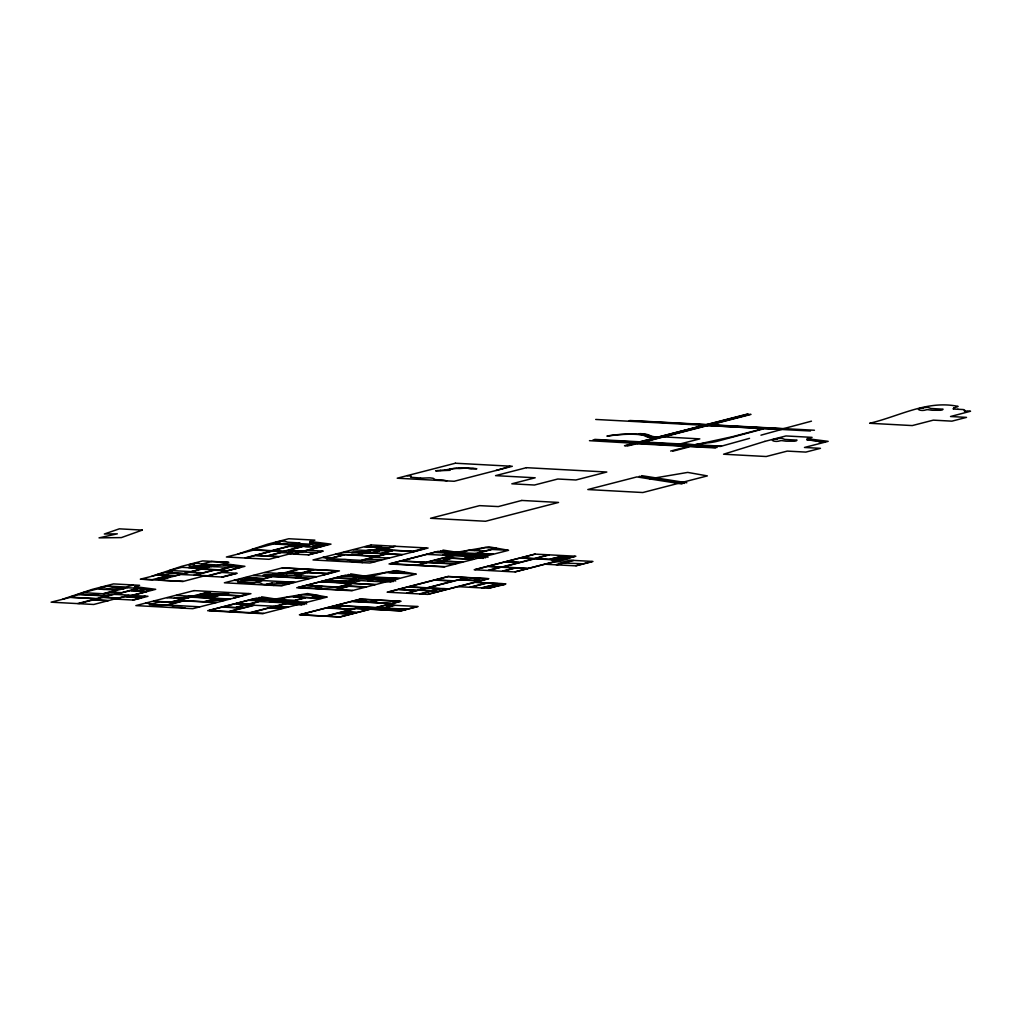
<?xml version="1.0" encoding="UTF-8"?>
<svg xmlns="http://www.w3.org/2000/svg" width="1022" height="1022" viewBox="0 0 1022 1022"><rect width="100%" height="100%" fill="white"/><g stroke="black" fill="none" stroke-linecap="round" stroke-linejoin="round"><path stroke-width="1.5" d="M134.521 587.701L135.147 586.998L134.559 587.765L146.12 589.055L134.61 587.791M223.741 564.706C223.588 563.927 226.565 565.958 229.375 565.217M309.819 542.529C309.704 541.737 312.604 543.793 315.44 543.027M187.665 597.257L188.022 597.129A4.842 0.728 -3.5 0 1 188.406 597.065L189.108 596.848A7.576 1.137 -3.5 0 0 188.891 596.759L188.661 596.567M276.17 574.441L276.528 574.326A4.842 0.728 -3.5 0 1 276.911 574.262L277.614 574.045A7.576 1.137 -3.5 0 0 277.396 573.942L277.205 573.866M449.028 469.852L449.386 469.737A4.842 0.728 -3.5 0 1 449.769 469.673L450.472 469.456A7.576 1.137 -3.5 0 0 450.255 469.353L450.076 469.277M364.816 551.599L365.173 551.484A4.842 0.728 -3.5 0 1 365.557 551.42L366.234 551.177M655.766 437.965L638.827 442.232L602.597 440.341A541.175 80.93 -3.5 0 1 593.092 439.818M450.038 469.162L450.344 469.06A5.749 0.856 -3.5 0 1 452.12 468.753L454.241 468.446A20.644 3.092 -3.5 0 1 459.185 468.14M365.825 550.909L366.132 550.807A5.749 0.856 -3.5 0 1 367.907 550.5L370.028 550.194A20.644 3.092 -3.5 0 1 374.972 549.887M509.901 466.16L508.419 466.735A74.951 11.204 -3.5 0 1 504.395 468.076L502.415 468.651M248.525 593.565L247.043 594.14A74.951 11.204 -3.5 0 1 243.032 595.481L233.744 598.125M323.246 575.041L331.524 572.665A74.951 11.204 -3.5 0 0 335.561 571.324L337.043 570.749M418.202 550.398L420.183 549.823A74.951 11.204 -3.5 0 0 424.207 548.482L425.689 547.907M188.725 596.541L188.968 596.452A5.749 0.856 -3.5 0 1 190.744 596.158L192.877 595.839A20.644 3.092 -3.5 0 1 197.808 595.545L198.932 595.481A25.346 3.794 -3.5 0 1 204.898 595.341L206.751 595.366A14.04 2.095 -3.5 0 1 210.813 595.558L211.477 595.66M62.764 599.173L92.363 589.349L113.48 583.907L139.605 585.312L134.597 586.602L155.702 589.311L131.902 595.558M151.971 576.178L181.584 566.354L202.688 560.912L228.813 562.33L218.542 564.974M238.049 554.001L267.662 544.177L288.766 538.735L314.891 540.14L309.883 541.43L331 544.138L307.29 550.245L323.284 551.114L308.657 554.882L290.095 553.873M496.117 470.439L501.738 468.843M412.236 552.097L417.525 550.59M749.535 438.349L720.433 446.435L695.944 445.273L701.45 443.727A12.366 1.852 -3.5 0 1 709.345 442.692A19.98 2.989 -3.5 0 0 716.754 441.402L765.274 428.384M760.943 435.18L781.664 429.432L595.711 419.454M811.455 421.166L782.954 428.806L629.169 420.694M444.596 470.133L452.069 468.638M183.232 597.525L190.705 596.043M699.712 443.65L692.903 445.158L641.778 442.398L658.257 438.016M672.834 451.175L691.6 446.32L717.112 447.495M624.48 445.745L633.04 443.548M747.567 413.999L657.746 437.173A29.6 4.42 -3.5 0 1 649.851 435.449A28.182 4.216 -3.5 0 0 639.798 433.596M625.311 445.848L635.109 443.318L599.224 441.223A546.783 81.76 -3.5 0 1 589.464 440.674M748.398 414.089L657.018 437.39A30.826 4.612 -3.5 0 1 648.651 435.551A26.942 4.024 -3.5 0 0 639.031 433.788M628.619 445.324L714.404 423.197M627.112 446.052L638.661 443.318L689.454 446.205L670.649 451.06M659.918 437.582L750.199 414.293M642.966 442.258L751.029 414.395M83.025 592.607L97.039 589.03L116.776 590.064M169.831 570.404L181.878 567.338L202.829 568.462M78.221 594.191L83.063 592.939M251.872 549.568L273.538 543.985M69.509 597.078L79.231 594.574M157.529 574.492L164.9 572.652L182.823 573.61M157.631 574.824L140.321 579.18L182.951 581.48L204.489 575.82M172.488 570.889L166.369 572.473L183.526 573.47L190.105 571.835M253.929 550.015L226.386 557.003L269.029 559.302L292.113 553.247M188.61 567.44L194.295 566.035L208.999 566.827L203.352 568.309L188.674 567.529M201.692 564.067L211.426 561.551M92.427 594.957L97.269 593.718M93.143 594.996L98.61 593.705M168.822 575.437L152.252 579.691L141.304 579.142M157.337 578.618L165.066 576.638L170.214 576.868M133.269 585.146L125.757 587.011L106.339 585.964M103.133 593.693L116.84 590.154M103.848 593.731L109.737 592.262L120.583 592.837M110.427 592.032L127.022 587.752M293.914 544.752L298.68 543.576L310.522 544.215M271.711 550.641L293.378 545.058L273.602 543.972M162.69 578.912L170.265 576.957M175.963 575.488L182.887 573.7M202.893 568.539L190.871 571.605L169.92 570.493M272.427 550.679L289.034 546.412L300.034 546.962M289.967 546.157L294.502 545.045L305.105 545.607L300.596 546.808L290.056 546.246M159.177 580.036L180.677 574.505L207.824 575.731L226.731 570.889M181.609 574.249L189.249 572.333L202.049 572.997M201.245 569.19L189.99 572.09L202.918 572.844L214.454 569.906M211.286 566.61L202.343 568.909L219.36 569.854M245.203 557.846L271.839 550.986L254.056 549.989M254.938 555.559L246.008 557.974M256.037 555.278L272.721 550.999L283.771 551.548L267.291 555.891M213.854 566.405L220.011 564.898L235.328 566.073L229.963 565.23M96.553 598.547L106.275 596.043M112.19 594.523L106.901 595.813L93.232 595.085M102.966 597.116L113.531 594.51M79.167 603.517L93.117 599.94L107.578 600.693M93.96 599.71L102.737 597.448M120.647 592.913L114.566 594.395M115.831 594.382L130.318 590.665L146.35 591.508M131.174 590.435L137.676 588.749M300.085 547.038L283.477 551.305L272.491 550.769M306.255 545.416L310.586 544.304M288.204 550.334L303.585 546.361M312.643 543.985C291.768 547.971 317.318 547.14 319.72 544.368M202.101 573.087L194.244 575.016M268.007 555.93L280.795 552.634M281.88 552.353C283.643 550.309 303.79 549.261 287.233 552.647M195.521 575.003L214.262 570.187L226.667 570.813M219.436 569.829L228.379 567.529M229.465 567.248L235.137 565.792M219.104 570.148L231.956 566.84L240.464 567.261M287.949 552.685L294.451 551.011M139.861 590.895L146.363 589.221M312.336 546.502L316.386 545.454M117.504 598.24L93.743 604.475L51.1 602.175L70.199 597.397L96.272 598.777L77.851 603.529M118.59 597.959L128.529 595.404M115.69 598.93L124.02 596.835L141.381 597.768M132.183 595.264L146.414 591.597M227.829 570.621L240.515 567.351M295.69 553.106L302.193 551.433L294.528 550.999M303.368 551.152L318.749 547.179M319.822 546.911L323.885 545.863L316.513 545.429M127.265 596.746L131.812 595.583M207.492 576.076L221.033 572.588M293.57 553.975L301.043 551.982L317.05 552.595M301.848 551.765L307.098 550.411M145.162 596.222L140.231 597.525L127.354 596.835M141.445 597.857L132.937 599.952M236.299 573.406L222.183 576.957M316.002 552.774L308.274 554.78M317.127 552.583L322.377 551.228M150.643 604.13L159.981 601.766L175.746 602.597L166.803 604.998M343.916 554.729L331.703 557.871L322.811 557.424M329.825 558.587L345.104 554.703L376.224 556.364M380.58 545.646L374.972 547.064L365.889 546.591M251.489 579.883L256.982 578.465M268.224 576.05L272.721 574.964L284.282 575.578M192.251 596.248L210.085 591.661M190.744 596.861L194.589 595.877M198.37 594.893L203.493 593.578M204.592 593.297L210.813 591.7M183.896 598.675L170.431 602.111L153.811 601.243M299.433 568.896L281.395 573.534L264.672 572.665M370.258 550.654L381.704 547.703M171.428 602.111L177.713 600.502L182.925 600.744M278.252 574.581L283.937 573.112M364.19 552.429L372.583 550.27M257.595 580.215L263.088 578.797M271.699 576.574L263.689 578.567L245.561 577.596M356.026 555.023L363.321 553.145M365.378 552.838L356.729 555.061L376.939 556.224L386.009 553.95M176.883 602.405L182.989 600.834M387.772 548.022L381.551 549.619L376.441 549.376L382.598 547.703L387.708 547.945M394.16 546.387L388.411 547.805L376.083 547.14L381.921 545.633M183.692 600.872L167.506 605.037L199.66 606.8M201.526 596.248L197.399 597.282L190.833 596.95M382.049 549.695L395.488 546.374M198.396 597.282L202.241 596.286M371.063 552.8C393.112 548.763 362.81 550.705 375.444 550.296A9.415 1.405 -3.5 0 0 375.994 550.232L379.034 550.015A9.377 1.405 -3.5 0 0 379.405 549.964L381.806 549.785A5.442 0.818 -3.5 0 1 384.17 550.104L384.387 550.168A23.71 3.539 -3.5 0 1 384.681 550.321L387.019 550.756A8.47 1.265 -3.5 0 0 387.44 550.73L392.627 550.526L390.826 550.245A25.576 3.82 -3.5 0 1 389.012 550.053L387.926 549.913M371.778 552.838L380.414 550.641L389.791 551.114M280.296 576.702L284.346 575.667M214.313 594.165L208.795 595.532L198.46 594.983M209.932 595.519C211.541 593.693 230.039 593.092 216.204 595.864M301.286 572.869L313.703 569.663M304.812 572.179L314.84 569.65L336.838 570.838M300.353 573.994L294.042 575.514M212.576 596.848L208.284 597.883L198.485 597.372M222.413 594.267L228.634 592.658M381.462 553.362L389.855 551.203M209.433 597.87L220.982 594.945L241.128 596.005M221.57 594.702L229.337 592.696M296.099 575.539L307.303 572.652M382.19 553.4L393.815 550.449L413.821 551.51M250.339 582.668L256.19 582.451A5.059 0.754 -3.5 0 1 257.365 582.476L259.984 582.821A12.826 1.916 -3.5 0 1 260.865 583.217C263.625 586.091 269.029 583.358 272.018 583M376.288 556.453L360.945 560.35L329.914 558.676M295.243 577.507L300.647 576.127M360.766 560.682L366.234 559.328L381.615 559.903M366.911 559.098L373.362 557.437M374.461 557.156L387.019 553.937L401.454 554.691M295.946 577.545L301.349 576.165M216.191 598.573L203.94 601.69L178.671 600.348L190.897 597.142L216.127 598.483M276.924 582.923L281.191 581.825M212.844 599.659L216.907 598.611M240.63 595.724L248.397 593.731M327.296 573.393L336.902 570.928M209.242 610.415L222.157 607.081M223.23 606.8L235.303 603.721L247.196 604.334M236.12 603.478L248.218 600.361M249.304 600.093L253.469 599.007M305.514 585.593L298.309 587.458L314.635 588.353M306.587 585.325L320.218 581.812M325.992 580.317L321.304 581.531L335.037 582.297M327.078 580.049L335.088 578.043L355.95 579.167L348.004 581.25L327.168 580.138M335.727 577.813L341.489 576.331M400.394 561.155L390.621 563.671L416.542 565.153L426.762 562.573M401.48 560.874L426.711 554.371M434.184 552.442L427.886 554.18M247.26 604.424L235.252 607.502L223.307 606.889M260.418 601.025L248.103 604.181L236.21 603.568M261.504 600.744L265.669 599.671M236.146 607.502L246.532 604.896L275.174 606.238L287.463 603.095M247.247 604.756L259.588 601.524L287.412 603.006M260.265 601.294C264.149 599.109 279.019 600.719 269.463 601.869M335.114 582.285L339.802 581.071M442.769 554.895L449.143 553.26M443.484 554.933L447.023 554.026M314.699 588.34L321.917 586.487M357.879 577.213L351.67 578.746L335.804 577.903M315.428 588.378L322.633 586.526M252.983 605.318L242.929 607.898L236.235 607.592M229.758 611.514L254.312 605.305M459.9 552.583L468.702 550.36L484.977 551.011L495.9 548.214M279.006 599.403L289.584 596.707L305.208 597.525M358.518 578.822L353.497 580.126L384.553 582.055M369.67 576.702L385.831 572.537M451.622 555.713L426.11 562.253L401.569 560.963M293.736 596.656L301.247 594.727M427.094 562.253L433.417 560.669L443.778 561.219M443.982 557.91L434.158 560.439L440.929 560.822M445.055 557.629L452.95 555.7M388.794 572.358L392.933 571.349L403.575 571.924M474.17 550.462L485.028 547.575L495.836 548.124M417.691 565.128L427.911 562.56L454.624 563.991M349.652 583.064L354.34 581.85M337.848 587.011L351.479 583.498M338.589 587.05L343.073 585.925L348.17 586.168M343.865 585.683L352.654 583.485L374.461 584.661M440.993 560.81L450.817 558.28L444.11 557.884M441.708 560.848L451.903 558.268L472.586 559.366M443.842 561.295L437.569 562.879L427.183 562.343M368.163 580.918L373.183 579.615M335.727 589.477L342.932 587.624M348.234 586.258L343.711 587.382L338.678 587.139M399.947 572.959L403.639 572.013M475.639 553.439L484.032 551.165M305.259 597.615L294.681 600.31L279.095 599.492M348.936 586.296L336.43 589.515L352.526 590.409M477.415 553.196L492.08 549.44L507.908 550.27M474.067 554.805L479.177 553.554L492.4 554.256M250.186 612.625L274.113 606.455M250.901 612.663L269.642 607.847L282.046 608.46M270.575 607.592L275.237 606.442L288.447 606.915M276.157 606.238L284.921 603.976M383.838 578.925L387.453 577.992M311.697 597.627L315.99 596.516M471.64 556.798L463.937 558.715L445.119 557.718M535.145 554.039L474.195 569.752L514.935 571.95L544.982 564.208L575.782 565.869L592.952 561.448L562.151 559.775L575.871 556.236L535.592 554.141M300.264 614.669L326.082 608.026M335.242 605.663L327.168 607.745L333.951 608.128M336.315 605.394L351.376 601.511M352.475 601.23L360.153 599.25M398.836 589.272L407.548 587.037M408.634 586.756L434.401 580.113M435.487 579.832L448.236 576.587L466.466 577.545M475.077 569.624L487.251 566.495M488.35 566.214L505.29 561.845M520.096 558.025L506.375 561.563L519.93 562.356L533.893 558.779L520.16 558.012M534.966 554.192L521.182 557.744L534.493 558.485M358.594 601.562L366.272 599.582M334.028 608.116L342.089 606.033L335.357 605.637M359.297 601.6L366.987 599.62M334.731 608.154L343.2 606.02L360.664 606.953L352.654 609.125M488.261 570.34L500.435 567.197M489.001 570.378L501.176 567.236M502.16 566.955L519.099 562.585M534.557 558.472L548.341 554.92M549.07 554.959L535.285 558.51L549.759 559.315M377.744 600.195L369.747 602.226L359.361 601.69M370.769 602.213L378.907 600.182L400.113 601.319L392.486 603.389M406.654 593.067L416.363 590.563L398.133 589.502L388.13 592.147M417.449 590.282L426.161 588.033M453.002 581.122L427.055 587.791L408.698 586.845M454.1 580.841L466.53 577.634M407.356 593.105L418.586 590.205M419.672 589.937L426.864 588.072M458.801 579.844L427.95 587.803L448.569 588.928M459.887 579.576L467.233 577.673M351.581 609.393L325.507 616.087L300.353 614.759M326.491 616.087L337.145 613.379L350.61 614.069M337.95 613.136L343.085 611.871L356.397 612.587M343.724 611.654L355.656 608.575M356.742 608.294L361.443 607.081M502.543 571.106L514.718 567.977M503.246 571.145L515.637 567.977L527.237 568.564M549.823 559.302L563.556 555.661M555.125 558.153C541.596 559.992 562.7 561.18 565.779 558.727M559.711 556.964L556.198 557.871L566.776 558.472M560.797 556.696L564.949 555.738M421.115 593.935L431.284 591.214L438.106 591.534M474.246 580.343L481.771 578.426L487.864 578.707M350.674 614.158L340.019 616.879L326.58 616.177M351.76 613.877L356.448 612.676M357.534 612.395L369.466 609.316M375.802 607.528L390.864 603.644M428.052 594.216L438.17 591.61M439.243 591.342L447.572 589.196M448.645 588.915L479.497 580.969M480.583 580.688L487.928 578.797M515.114 571.783L527.288 568.654M528.361 568.373L560.094 560.197L534.813 558.779L502.862 566.993L528.285 568.385M566.852 558.446L570.365 557.552M571.451 557.271L574.964 556.364M376.109 607.835L371.075 609.125L385.69 609.942M376.671 607.528L386.623 604.96M387.338 604.832L401.058 601.294L360.332 599.084L299.382 614.797L340.122 616.994L370.168 609.253L400.969 610.913L418.126 606.493L386.776 604.935M458.827 586.513L475.051 582.348L486.472 582.91M545.876 564.08L555.061 561.717M556.236 561.525L561.947 559.941M393.547 605.331L383.442 607.924L376.748 607.617M384.298 607.937L394.888 605.318M556.16 564.642L565.281 562.177M572.231 560.49L566.111 562.036L555.138 561.704M564.566 562.815L573.585 560.49M486.536 583L469.865 587.19M557.386 564.706L563.889 563.033M471.18 587.177L487.251 583.038M385.767 609.917L390.8 608.627L376.237 607.809M386.469 609.955L391.503 608.665M498.199 583.626L481.528 587.829M482.844 587.803L491.275 585.632M492.349 585.363L498.915 583.664M406.207 609.457L400.726 610.811L386.546 610.045M417.244 606.608L406.909 609.227L384.387 608.026M488.925 588.135L497.356 585.964M575.974 565.703L582.489 564.029M592.045 561.563L583.217 563.799L564.016 563.007M360.281 551.906L367.856 550.385M271.635 574.747L281.382 573.035A20.644 3.092 -3.5 0 1 286.313 572.729L287.438 572.678A25.346 3.794 -3.5 0 1 293.403 572.537L295.256 572.55M271.622 550.666L251.961 549.657M211.503 561.538L228.225 562.381M312.706 543.972L319.669 544.279M306.102 545.441L293.991 544.841M303.649 546.348L318.685 547.102M255.002 555.546L278.176 556.735M280.871 552.621L295.614 553.119M157.695 574.811L168.758 575.348M267.138 555.917L256.126 555.368M319.669 546.936L312.413 546.591M218.453 565L201.743 564.157M211.35 566.597L229.388 567.274M201.321 569.177L214.39 569.816M303.215 551.177L288.281 550.424M279.223 556.568L268.096 556.019M175.81 575.514L157.618 574.581M162.536 578.937L157.426 578.707M79.294 594.561L106.211 595.954M127.086 587.739L138.251 588.276L121.567 592.671L110.517 592.121M227.74 570.634L219.168 570.238M364.79 546.77L381.64 547.613M92.274 594.983L78.311 594.28M344.146 552.084L363.257 553.055M137.74 588.736L146.299 589.132M335.663 554.269L343.865 554.652M183.066 581.339L159.266 580.126M96.4 598.573L69.598 597.167M102.8 597.423L117.453 598.151M139.759 590.92L131.25 590.524M370.156 550.666L353.357 549.823M372.647 550.258L372.251 550.181M365.454 552.813L385.946 553.86M282.519 567.964L299.382 568.807M355.937 555.048L336.838 554.065M370.909 552.825L364.279 552.519M132.03 595.289L83.114 592.696M118.488 597.985L103.043 597.206M108.575 600.527L94.037 599.799M253.06 575.552L271.635 576.497M381.308 553.387L371.867 552.928M244.462 577.775L256.215 578.337L250.428 579.896L238.944 579.295M283.605 573.023L300.289 573.917M373.439 557.412L389.165 557.961M257.059 578.452L263.024 578.707M402.502 554.524L382.266 553.49M257.493 580.228L251.578 579.972M301.132 572.895L287.821 572.231L300.391 568.896L313.652 569.586M280.207 576.727L268.313 576.14M307.367 572.639L327.794 573.674M166.982 597.742L183.845 598.585M375.381 561.512L360.855 560.771M434.248 552.429L449.092 553.17M203.557 593.565L214.262 594.076M295.09 577.545L281.088 576.83L287.029 575.297M426.787 554.358L471.589 556.709M192.098 596.286L176.193 595.468M191.101 596.094A7.908 1.188 -3.5 0 1 192.302 595.954L201.462 596.158M272.095 582.987L288.485 583.805M327.206 573.419L304.901 572.269M281.267 581.812L293.851 582.425M400.471 561.129L426.711 562.483M202.305 596.273L212.512 596.759M316.577 576.663L278.342 574.671M447.087 554.013L457.677 554.524L453.576 555.572M310.075 578.337L296.035 577.634M183.756 600.859L215.859 602.52M176.819 602.418L171.504 602.201M222.259 594.293L204.681 593.386M216.14 595.877L210.008 595.609M294.898 582.259L258.4 580.343L272.823 576.574L309.027 578.516M166.714 605.024L150.719 604.219M289.481 583.639L277 583.013M282.749 585.389L266.384 584.571M341.552 576.319L357.815 577.123M216.983 598.598L228.864 599.173M475.537 553.451L459.964 552.672M326.069 580.304L339.738 580.981M240.477 595.762L221.659 594.791M320.282 581.799L351.415 583.409M229.886 599.007L209.523 597.959M305.578 585.58L321.853 586.398M224.776 600.323L212.921 599.748M216.945 602.341L205.09 601.766L212.103 599.888L223.703 600.502M385.907 572.512L415.584 574.057M493.383 554.103L477.504 553.285M487.686 555.572L474.157 554.895M358.581 578.81L373.119 579.538M473.582 559.2C451.213 558.996 476.009 556.096 478.615 557.82M322.697 586.513L342.881 587.535M399.845 572.984L388.884 572.448M253.533 598.994L265.605 599.582M462.736 562.011L441.76 560.937M248.282 600.348L261.428 600.757M455.684 563.825L438.681 562.969L445.004 561.282L461.688 562.177M349.55 583.089L335.906 582.399L340.978 581.058L354.289 581.774M444.826 566.622L417.781 565.217M222.221 607.068L241.907 608.064L228.724 611.526L209.331 610.504M387.517 577.979L398.337 578.503M337.694 587.037L306.677 585.414M301.311 594.715L318.417 595.571L310.624 597.64L293.825 596.746M349 586.283L365.033 587.088M335.625 589.502L315.504 588.468M399.385 578.324L369.747 576.791M394.696 579.538L383.927 579.014M375.521 584.482L350.418 583.192L360.012 580.726M505.353 561.832L519.035 562.509M366.093 586.909L343.954 585.772M316.054 596.503L326.529 597.001M487.328 566.469L500.384 567.108M284.997 603.964L297.223 604.551M322.198 598.215L311.787 597.717M501.24 567.223L514.654 567.887M502.058 566.98L488.439 566.303M559.788 556.952L570.314 557.463M555.189 558.14L565.715 558.638M306.689 602.213L291.628 601.46L306.178 597.627L321.151 598.394M434.465 580.1L452.95 581.033M250.122 612.638L229.848 611.603M571.349 557.284L560.886 556.786M283.094 608.294L270.664 607.681M407.625 587.024L426.097 587.957M263.421 613.366L250.99 612.753M467.297 577.66L480.813 578.324L473.186 580.355L459.964 579.666M458.865 579.832L479.433 580.879M453.998 580.854L435.551 579.921M360.229 599.237L366.208 599.492M426.94 588.059L439.754 588.685L432.306 590.678L419.723 590.013M351.453 601.498L390.8 603.555M417.346 590.307L398.925 589.362M418.65 590.192L431.476 590.818L419.735 593.859M367.051 599.607L377.68 600.106M358.492 601.575L352.552 601.319M326.146 608.001L351.517 609.316M480.481 580.713L474.336 580.432M439.09 591.368C419.327 591.597 444.353 587.241 447.508 589.106M487.315 583.025L498.148 583.549M361.507 607.068L375.189 607.745L370.079 609.086L356.806 608.384M352.564 609.138L334.82 608.243M355.72 608.563L369.402 609.227M498.979 583.651C515.305 583.434 494.827 587.037 492.438 585.453M491.339 585.619L497.292 585.874M392.333 603.414L370.858 602.303M375.713 607.541L336.379 605.471M357.381 612.421L343.801 611.744M351.606 613.915L338.039 613.226M391.567 608.652L406.143 609.368M649.468 478.884L687.704 472.407L707.352 475.894L642.825 492.527L587.816 489.551L636.885 476.916L682.019 484.006M450.702 553.298L488.938 546.808L508.586 550.309L444.059 566.929L389.037 563.965L438.106 551.318L483.253 558.408M358.39 577.085L396.625 570.595L416.273 574.096L351.734 590.729L296.725 587.752L345.794 575.105L390.928 582.195M269.31 600.042L307.545 593.552L327.193 597.052L262.667 613.673L207.658 610.709L256.726 598.062L301.86 605.152M444.276 470.197L440.201 470.414M360.063 551.944L352.96 552.34A6.656 0.996 -3.5 0 0 351.427 552.608L365.697 552.072M271.418 574.786L264.315 575.182A6.656 0.996 -3.5 0 0 262.782 575.45L277.039 574.926M182.759 597.615L175.81 597.998A6.656 0.996 -3.5 0 0 174.277 598.266L188.533 597.729M371.97 550.168L369.466 550.309A7.908 1.188 -3.5 0 0 368.265 550.449M459.185 468.14L460.296 468.089A25.346 3.794 -3.5 0 1 466.275 467.948L468.114 467.961M374.972 549.887L376.096 549.836A25.346 3.794 -3.5 0 1 382.062 549.695L382.177 549.695M449.91 470.324L435.64 470.861A6.656 0.996 -3.5 0 1 437.173 470.593L440.444 470.427M132.438 595.532L147.986 596.286L133.371 600.055L114.796 599.045M382.547 549.695L383.902 549.708A14.04 2.095 -3.5 0 1 387.977 549.913M456.182 468.421L453.679 468.561A7.908 1.188 -3.5 0 0 452.478 468.702M283.324 573.01L280.82 573.15A7.908 1.188 -3.5 0 0 279.606 573.291M324.383 544.867L321.215 544.343L327.538 544.994M238.305 567.044C229.605 566.584 246.928 567.427 238.79 567.057M149.084 590.039C139.656 589.413 157.988 590.499 149.404 590.039M325.022 544.879L327.423 544.982M209.076 596.414L209.855 596.401A8.47 1.265 -3.5 0 0 210.289 596.388L215.463 596.184L213.662 595.89A25.576 3.82 -3.5 0 1 211.848 595.698M266.295 584.469L268.939 584.558M315.172 543.027L321.406 543.896L316.041 543.052M957.882 409.273L963.082 409.541A7.333 1.099 -3.5 0 1 964.615 410.167L964.551 410.793M314.648 543.001L309.832 542.567M420.476 478.028L410.678 477.248A18.447 2.759 -3.5 0 1 410.946 477.044L411.189 476.137L407.024 475.677M247.618 582.617L237.819 581.837A18.447 2.759 -3.5 0 1 238.088 581.633L238.318 580.726L234.166 580.266M456.464 468.434L459.657 468.549A9.415 1.405 -3.5 0 0 460.207 468.485L463.247 468.268A9.377 1.405 -3.5 0 0 463.618 468.217L466.019 468.038A5.442 0.818 -3.5 0 1 468.383 468.357L468.6 468.421A23.71 3.539 -3.5 0 1 468.894 468.574L471.231 469.009A8.47 1.265 -3.5 0 0 471.653 468.983L476.84 468.779L475.026 468.498A25.576 3.82 -3.5 0 1 473.212 468.306M195.1 595.826L198.294 595.941A9.415 1.405 -3.5 0 0 198.843 595.89L201.883 595.673A9.377 1.405 -3.5 0 0 202.254 595.609L204.655 595.443A5.442 0.818 -3.5 0 1 207.006 595.749M145.661 603.069L149.812 603.542L149.697 604.347A18.447 2.759 -3.5 0 0 149.301 604.654L159.1 605.433A12.085 1.814 -3.5 0 0 161.795 605.497L167.685 605.267A5.059 0.754 -3.5 0 1 168.86 605.28L171.466 605.624A12.826 1.916 -3.5 0 1 172.36 606.02L173.804 607.03L180.92 607.4A9.632 1.444 -3.5 0 1 182.12 607.502L185.467 608.282M629.859 420.502L814.432 430.236M699.074 424.641L780.501 428.933M765.542 428.627L810.459 430.99M694.436 444.711L644.397 442.002M698.064 444.902L721.455 446.141M623.394 441.977L714.659 446.831M637.153 443.765L687.384 446.435M691.498 446.652L715.413 447.93M382.726 549.657L412.914 551.28L425.471 547.984M204.017 576.063L222.579 577.06L237.206 573.291L221.212 572.435L244.922 566.316L223.805 563.62M323.552 557.488L327.066 557.923L326.797 558.74A18.447 2.759 -3.5 0 0 326.465 558.996L336.264 559.775A12.085 1.814 -3.5 0 0 338.946 559.839L344.848 559.609A5.059 0.754 -3.5 0 1 346.011 559.634L348.63 559.979A12.826 1.916 -3.5 0 1 349.511 560.363L350.955 561.385L358.07 561.742A9.632 1.444 -3.5 0 1 359.284 561.845L362.618 562.624M208.91 596.401L207.594 596.005A23.71 3.539 -3.5 0 0 207.236 595.813L207.159 595.788M284.116 573.048L286.799 573.138A9.415 1.405 -3.5 0 0 287.348 573.087L290.389 572.857A9.377 1.405 -3.5 0 0 290.759 572.805L293.161 572.639A5.442 0.818 -3.5 0 1 295.524 572.946L295.741 573.01A23.71 3.539 -3.5 0 1 296.035 573.163L298.36 573.598A8.47 1.265 -3.5 0 0 298.794 573.585L303.981 573.38L302.167 573.087A25.576 3.82 -3.5 0 1 300.353 572.895M472.854 468.255L472.138 468.165A14.04 2.095 -3.5 0 0 468.102 467.974M299.983 572.844L299.28 572.767A14.04 2.095 -3.5 0 0 295.23 572.563M641.714 475.664L686.848 482.754M639.235 476.303L684.37 483.393M442.935 550.079L488.082 557.169M440.456 550.717L485.603 557.808M350.623 573.866L395.757 580.956M348.144 574.505L393.291 581.595M261.555 596.81L306.689 603.913M259.077 597.448L304.211 604.551M953.756 408.097A8.943 1.341 -3.5 0 1 953.385 408.557L953.449 408.979M953.271 408.941L953.347 408.953A17.029 2.542 -3.5 0 0 957.959 409.247M446.831 480.877L443.497 480.097A9.632 1.444 -3.5 0 0 442.283 479.995L435.168 479.637L433.737 478.615A12.826 1.916 -3.5 0 0 432.843 478.232L430.224 477.887A5.059 0.754 -3.5 0 0 429.061 477.862L423.21 478.079A12.085 1.814 -3.5 0 1 420.502 478.028M273.973 585.478L270.638 584.686A9.632 1.444 -3.5 0 0 269.425 584.584M235.086 565.766L223.754 564.757M655.766 437.876L655.587 437.838A33.522 5.008 -3.5 0 1 646.019 435.794A24.26 3.628 -3.5 0 0 606.94 436.049M365.889 551.037L365.965 551.075A7.576 1.137 -3.5 0 1 366.246 551.177M953.679 408.11L958.138 406.411C927.082 399.781 898.99 416.465 869.633 423.274L912.276 425.574L933.329 420.144L951.904 421.153L966.518 417.385L950.524 416.516L970.542 411.24A12.571 1.878 -3.5 0 0 968.128 411.138M365.173 551.829A7.869 1.175 -3.5 0 1 365.301 551.88M188.022 597.487A7.869 1.175 -3.5 0 1 188.15 597.538M250.301 582.693A12.085 1.814 -3.5 0 1 247.631 582.617M277.435 573.649A5.749 0.856 -3.5 0 1 279.249 573.342M967.655 411.125A5.928 0.881 -3.5 0 1 964.244 410.831M449.386 470.082A7.869 1.175 -3.5 0 1 449.514 470.133M607.477 436.19A23.021 3.436 -3.5 0 1 644.805 435.909A34.761 5.199 -3.5 0 0 654.565 438.004L639.798 441.798L604.283 439.907A538.377 80.508 -3.5 0 1 594.689 439.371M104.627 587.126C95.174 586.947 101.561 590.844 107.706 588.723A5.263 0.792 -3.5 0 1 109.162 588.544L112.165 588.966A7.512 1.124 -3.5 0 1 113.519 589.157L121.886 589.17A5.672 0.843 -3.5 0 0 123.049 588.966A4.497 0.677 -3.5 0 0 123.93 588.736L124.646 588.161L112.331 587.369L109.15 586.194L103.311 586.794L104.627 587.126M193.835 564.144C184.394 563.94 190.795 567.823 196.914 565.741A5.263 0.792 -3.5 0 1 198.383 565.549L201.385 565.971A7.512 1.124 -3.5 0 1 202.726 566.162L211.107 566.188A5.672 0.843 -3.5 0 0 212.269 565.984A4.497 0.677 -3.5 0 0 213.151 565.741L213.854 565.166L201.538 564.387L198.37 563.211L192.532 563.799L193.835 564.144M279.913 541.954C270.46 541.762 276.873 545.646 282.992 543.551A5.263 0.792 -3.5 0 1 284.461 543.372L287.463 543.793A7.512 1.124 -3.5 0 1 288.804 543.985L297.185 544.011A5.672 0.843 -3.5 0 0 298.347 543.806A4.497 0.677 -3.5 0 0 299.229 543.563L299.931 542.989L287.616 542.197L284.448 541.034L278.597 541.622L279.913 541.954M777.09 439.179C767.65 438.987 774.05 442.871 780.169 440.776A5.263 0.792 -3.5 0 1 781.638 440.584L784.641 441.006A7.512 1.124 -3.5 0 1 785.982 441.197L794.362 441.223A5.672 0.843 -3.5 0 0 795.525 441.019A4.497 0.677 -3.5 0 0 796.406 440.776L797.019 440.124L784.794 439.422L781.626 438.246L775.775 438.783L777.09 439.179M923.16 408.225C913.63 408.021 920.158 411.943 926.239 409.822A5.263 0.792 -3.5 0 1 927.695 409.643L930.697 410.065A7.512 1.124 -3.5 0 1 932.051 410.256L940.419 410.282A5.672 0.843 -3.5 0 0 941.581 410.078A4.497 0.677 -3.5 0 0 942.463 409.835L943.076 409.183L930.863 408.481L927.682 407.305L921.844 407.893L923.16 408.225M818.584 441.057L807.073 439.83L818.584 441.057M235.149 566.469L235.175 566.418M818.405 441.504L824.831 442.219L818.43 441.453M142.326 530.099L121.363 537.598L99.032 537.866L117.338 533.829L104.321 534.008L119.331 528.834L142.326 530.099M764.839 441.389L723.576 454.215L766.206 456.515L787.272 451.098L805.834 452.094L820.462 448.326L804.467 447.47L828.178 441.351L807.061 438.655L812.068 437.365L785.944 435.947L764.839 441.389M732.608 436.65L695.113 444.813L679.962 443.982L699.827 438.885L660.927 436.752L705.193 425.446L763.281 428.576L732.608 436.65M521.769 500.448L498.314 506.58L479.599 505.635L430.53 518.282L485.552 521.258L558.561 502.441L521.769 500.448M455.378 463.222L397.226 478.207L454.164 481.273L512.316 466.288L455.378 463.222M526.445 467.68L495.555 475.639L535.183 477.785L511.83 483.802L534.455 485.028L557.82 479.011L575.923 479.982L606.812 472.023L526.445 467.68M194.014 590.614L135.862 605.599L192.8 608.678L250.952 593.693L194.014 590.614M282.519 567.81L224.367 582.796L281.305 585.874L339.457 570.889L282.519 567.81M371.165 544.969L313.013 559.954L369.951 563.02L428.103 548.035L371.165 544.969M244.769 579.87L237.781 581.671L254.504 582.642L261.9 580.79L244.858 579.844M448.083 576.472L387.146 592.185L427.873 594.382L457.933 586.641L488.733 588.302L505.89 583.881L475.089 582.208L488.823 578.669L448.083 576.472M276.655 574.722A7.869 1.175 -3.5 0 0 276.528 574.671"/></g></svg>
